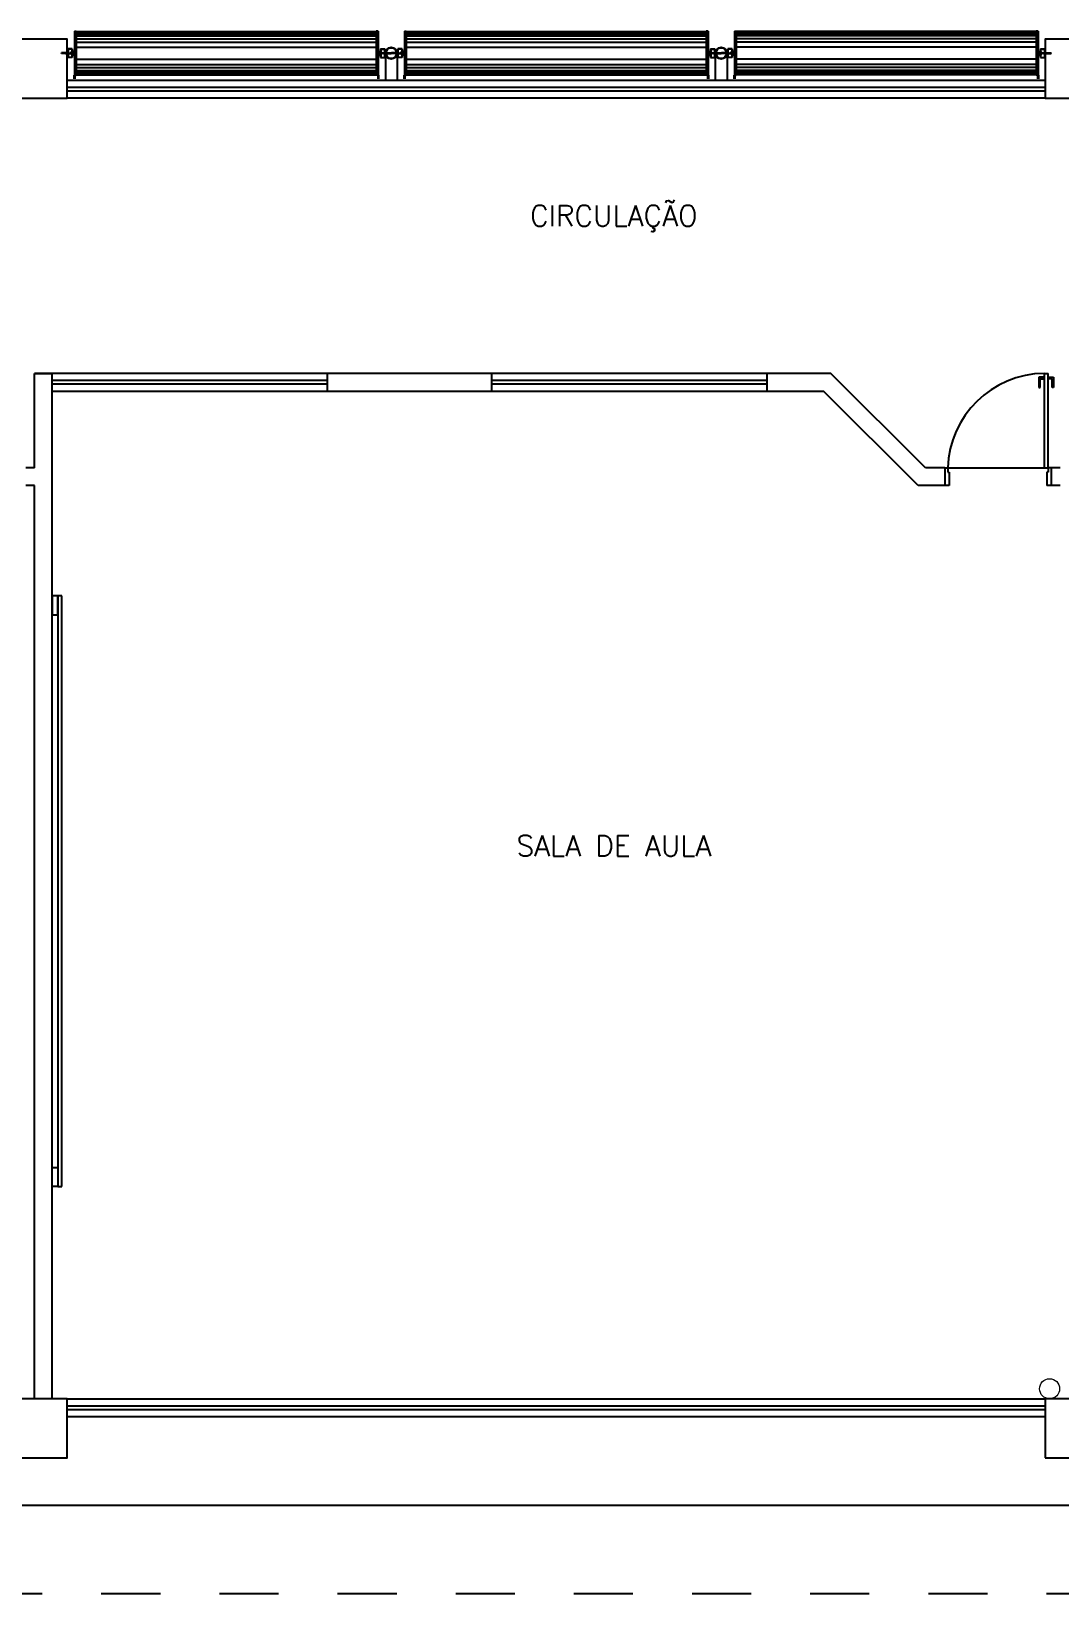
# Model space of a CAD drawing. Header units: millimetres. Extents: x -2485 to 3289, y -257 to 1952.
# Drawn here: x 7.082 to 8.823, y 36.214 to 38.86 of the extents above; entities that cross this region are included whole.
import ezdxf

# ---------------------------------------------------------------- set-up
doc = ezdxf.new("R2010")
doc.units = ezdxf.units.MM
doc.header["$LTSCALE"] = 0.3
doc.linetypes.add('CONTINUO', pattern=[0])
doc.linetypes.add('HIDDEN2', pattern=[0.1875, 0.125, -0.0625])
for name, color, linetype in [('PAREDE', 7, 'CONTINUO'), ('PILAR', 2, 'Continuous'), ('PROJEÇÃO', 11, 'HIDDEN2'), ('TEXTO', 3, 'Continuous')]:
    doc.layers.add(name, color=color, linetype=linetype)
doc.layers.add('prumada', color=9, linetype='Continuous', lineweight=15)
doc.styles.add('ROMANS', font='romans.shx', dxfattribs={"height": 0.03})

msp = doc.modelspace()

# ---------------------------------------------------------------- linework, layer by layer
at = {"layer": 'PAREDE'}
for p, q in [((7.154647, 38.859512), (7.154647, 38.779136)), ((7.154647, 38.859512), (7.157872, 38.859512)), ((7.157872, 38.859512), (7.157872, 38.78509)), ((7.157872, 38.859101), (7.665502, 38.859101)), ((7.665502, 38.859512), (7.665502, 38.78509)), ((7.668727, 38.859512), (7.665502, 38.859512)), ((7.668727, 38.859512), (7.668727, 38.779136)), ((7.713247, 38.859512), (7.713247, 38.779136)), ((7.713247, 38.859512), (7.716472, 38.859512)), ((7.716472, 38.859512), (7.716472, 38.78509)), ((7.716472, 38.859101), (8.224102, 38.859101)), ((8.224102, 38.859512), (8.224102, 38.78509)), ((8.227327, 38.859512), (8.224102, 38.859512)), ((8.227327, 38.859512), (8.227327, 38.779136)), ((8.271847, 38.859512), (8.271847, 38.779136)), ((8.271847, 38.859512), (8.275072, 38.859512)), ((8.275072, 38.859512), (8.275072, 38.78509)), ((8.782702, 38.859101), (8.275072, 38.859101)), ((8.782702, 38.859512), (8.782702, 38.78509)), ((8.785927, 38.859512), (8.782702, 38.859512)), ((8.785927, 38.859512), (8.785927, 38.779136)), ((7.157872, 38.857031), (7.665502, 38.857031)), ((7.157872, 38.854388), (7.665502, 38.854388)), ((7.157872, 38.851745), (7.665502, 38.851745)), ((7.157872, 38.84646), (7.665502, 38.84646)), ((7.157872, 38.841174), (7.665502, 38.841174)), ((7.157872, 38.832364), (7.665502, 38.832364)), ((7.716472, 38.857031), (8.224102, 38.857031)), ((7.716472, 38.854388), (8.224102, 38.854388)), ((7.716472, 38.851745), (8.224102, 38.851745)), ((7.716472, 38.84646), (8.224102, 38.84646)), ((7.716472, 38.841174), (8.224102, 38.841174)), ((7.716472, 38.832364), (8.224102, 38.832364)), ((8.782702, 38.857031), (8.275072, 38.857031)), ((8.782702, 38.854388), (8.275072, 38.854388)), ((8.782702, 38.851745), (8.275072, 38.851745)), ((8.782702, 38.84646), (8.275072, 38.84646)), ((8.782702, 38.841174), (8.275072, 38.841174)), ((8.782702, 38.832364), (8.275072, 38.832364)), ((7.134119, 38.822755), (7.132635, 38.822957)), ((7.132635, 38.821678), (7.132635, 38.822957)), ((7.134119, 38.82188), (7.132635, 38.821678)), ((7.134119, 38.822755), (7.134119, 38.82188)), ((7.139147, 38.822755), (7.134119, 38.822755)), ((7.139147, 38.82188), (7.134119, 38.82188)), ((7.134211, 38.822755), (7.134211, 38.82188)), ((7.142723, 38.822755), (7.13976, 38.822755)), ((7.142723, 38.82188), (7.13976, 38.82188)), ((7.143304, 38.829749), (7.143304, 38.814853)), ((7.150752, 38.829749), (7.143304, 38.829749)), ((7.150752, 38.814853), (7.143304, 38.814853)), ((7.150256, 38.829253), (7.143801, 38.829253)), ((7.143801, 38.829253), (7.143801, 38.815349)), ((7.143801, 38.82415), (7.144213, 38.82415)), ((7.143801, 38.820459), (7.143801, 38.82415)), ((7.143801, 38.820459), (7.14422, 38.820459)), ((7.150256, 38.815349), (7.143801, 38.815349)), ((7.144213, 38.820459), (7.144213, 38.82415)), ((7.144213, 38.823289), (7.145069, 38.823289)), ((7.144213, 38.82292), (7.145069, 38.82292)), ((7.144213, 38.821689), (7.145069, 38.821689)), ((7.144213, 38.82132), (7.145069, 38.82132)), ((7.145069, 38.82132), (7.145069, 38.823289)), ((7.145523, 38.822794), (7.145069, 38.821828)), ((7.145069, 38.822674), (7.145332, 38.822673)), ((7.145329, 38.822672), (7.145069, 38.822117)), ((7.145119, 38.821934), (7.145558, 38.821934)), ((7.145329, 38.822672), (7.145523, 38.822794)), ((7.145466, 38.822673), (7.145907, 38.822673)), ((7.145904, 38.822672), (7.145501, 38.821811)), ((7.145501, 38.821811), (7.145694, 38.821934)), ((7.146098, 38.822794), (7.145694, 38.821934)), ((7.145694, 38.821934), (7.146102, 38.821934)), ((7.145904, 38.822672), (7.146098, 38.822794)), ((7.146041, 38.822673), (7.146451, 38.822673)), ((7.146447, 38.82267), (7.146044, 38.82181)), ((7.146044, 38.82181), (7.146237, 38.821933)), ((7.146641, 38.822793), (7.146237, 38.821933)), ((7.146238, 38.821934), (7.146645, 38.821934)), ((7.146447, 38.82267), (7.146641, 38.822793)), ((7.146584, 38.822673), (7.146996, 38.822673)), ((7.14699, 38.822669), (7.146587, 38.821809)), ((7.146587, 38.821809), (7.14678, 38.821932)), ((7.147184, 38.822792), (7.14678, 38.821932)), ((7.146781, 38.821934), (7.147189, 38.821934)), ((7.14699, 38.822669), (7.147184, 38.822792)), ((7.147128, 38.822673), (7.147541, 38.822673)), ((7.147533, 38.822668), (7.14713, 38.821808)), ((7.14713, 38.821808), (7.147323, 38.821931)), ((7.147727, 38.822791), (7.147323, 38.821931)), ((7.147325, 38.821934), (7.147728, 38.821934)), ((7.147533, 38.822668), (7.147727, 38.822791)), ((7.148072, 38.822668), (7.147669, 38.821808)), ((7.147669, 38.821808), (7.147862, 38.821931)), ((7.147671, 38.822673), (7.14808, 38.822673)), ((7.148266, 38.822791), (7.147862, 38.821931)), ((7.147864, 38.821934), (7.148302, 38.821934)), ((7.148072, 38.822668), (7.148266, 38.822791)), ((7.14821, 38.822673), (7.148654, 38.822673)), ((7.148647, 38.822668), (7.148243, 38.821808)), ((7.148243, 38.821808), (7.148437, 38.821931)), ((7.14884, 38.822791), (7.148437, 38.821931)), ((7.148438, 38.821934), (7.149562, 38.821934)), ((7.1485, 38.824038), (7.1485, 38.820565)), ((7.154387, 38.824038), (7.1485, 38.824038)), ((7.154387, 38.820565), (7.1485, 38.820565)), ((7.148647, 38.822668), (7.14884, 38.822791)), ((7.148785, 38.822673), (7.149562, 38.822673)), ((7.149224, 38.824534), (7.149224, 38.820069)), ((7.15096, 38.824534), (7.149224, 38.824534)), ((7.15096, 38.820069), (7.149224, 38.820069)), ((7.149482, 38.821934), (7.149482, 38.822673)), ((7.149562, 38.821934), (7.149562, 38.822673)), ((7.150256, 38.829253), (7.150256, 38.815349)), ((7.150752, 38.829749), (7.150752, 38.814853)), ((7.153441, 38.825402), (7.15096, 38.825402)), ((7.15096, 38.825402), (7.15096, 38.8192)), ((7.153441, 38.8192), (7.15096, 38.8192)), ((7.153441, 38.825402), (7.153441, 38.8192)), ((7.154387, 38.82503), (7.153449, 38.82503)), ((7.153449, 38.82503), (7.153449, 38.819572)), ((7.153449, 38.824906), (7.154387, 38.824906)), ((7.153449, 38.824782), (7.154387, 38.824782)), ((7.153449, 38.824658), (7.154387, 38.824658)), ((7.153449, 38.824534), (7.154387, 38.824534)), ((7.153449, 38.824286), (7.154387, 38.824286)), ((7.153449, 38.824038), (7.154387, 38.824038)), ((7.153449, 38.823542), (7.154387, 38.823542)), ((7.153449, 38.821061), (7.154387, 38.821061)), ((7.153449, 38.820565), (7.154387, 38.820565)), ((7.153449, 38.820317), (7.154387, 38.820317)), ((7.153449, 38.820069), (7.154387, 38.820069)), ((7.153449, 38.819945), (7.154387, 38.819945)), ((7.153449, 38.81982), (7.154387, 38.81982)), ((7.153449, 38.819696), (7.154387, 38.819696)), ((7.154387, 38.819572), (7.153449, 38.819572)), ((7.154387, 38.82503), (7.154387, 38.819572)), ((7.157872, 38.812238), (7.665502, 38.812238)), ((7.668987, 38.82503), (7.669925, 38.82503)), ((7.668987, 38.82503), (7.668987, 38.819572)), ((7.669925, 38.824906), (7.668987, 38.824906)), ((7.669925, 38.824782), (7.668987, 38.824782)), ((7.669925, 38.824658), (7.668987, 38.824658)), ((7.669925, 38.824534), (7.668987, 38.824534)), ((7.669925, 38.824286), (7.668987, 38.824286)), ((7.669925, 38.824038), (7.668987, 38.824038)), ((7.668987, 38.824038), (7.674875, 38.824038)), ((7.669925, 38.823542), (7.668987, 38.823542)), ((7.669925, 38.821061), (7.668987, 38.821061)), ((7.669925, 38.820565), (7.668987, 38.820565)), ((7.668987, 38.820565), (7.674875, 38.820565)), ((7.669925, 38.820317), (7.668987, 38.820317)), ((7.669925, 38.820069), (7.668987, 38.820069)), ((7.669925, 38.819945), (7.668987, 38.819945)), ((7.669925, 38.81982), (7.668987, 38.81982)), ((7.669925, 38.819696), (7.668987, 38.819696)), ((7.668987, 38.819572), (7.669925, 38.819572)), ((7.669925, 38.82503), (7.669925, 38.819572)), ((7.669933, 38.825402), (7.672414, 38.825402)), ((7.669933, 38.825402), (7.669933, 38.8192)), ((7.669933, 38.8192), (7.672414, 38.8192)), ((7.672414, 38.825402), (7.672414, 38.8192)), ((7.672414, 38.824534), (7.674151, 38.824534)), ((7.672414, 38.820069), (7.674151, 38.820069)), ((7.672622, 38.829749), (7.672622, 38.814853)), ((7.672622, 38.829749), (7.68007, 38.829749)), ((7.672622, 38.814853), (7.68007, 38.814853)), ((7.673118, 38.829253), (7.679574, 38.829253)), ((7.673118, 38.829253), (7.673118, 38.815349)), ((7.673118, 38.815349), (7.679574, 38.815349)), ((7.673812, 38.821934), (7.673812, 38.822673)), ((7.674589, 38.822673), (7.673812, 38.822673)), ((7.674936, 38.821934), (7.673812, 38.821934)), ((7.673893, 38.821934), (7.673893, 38.822673)), ((7.674151, 38.824534), (7.674151, 38.820069)), ((7.674728, 38.822668), (7.674534, 38.822791)), ((7.674534, 38.822791), (7.674938, 38.821931)), ((7.675164, 38.822673), (7.67472, 38.822673)), ((7.674728, 38.822668), (7.675131, 38.821808)), ((7.674875, 38.824038), (7.674875, 38.820565)), ((7.675131, 38.821808), (7.674938, 38.821931)), ((7.675511, 38.821934), (7.675072, 38.821934)), ((7.675302, 38.822668), (7.675109, 38.822791)), ((7.675109, 38.822791), (7.675512, 38.821931)), ((7.675703, 38.822673), (7.675295, 38.822673)), ((7.675302, 38.822668), (7.675706, 38.821808)), ((7.675706, 38.821808), (7.675512, 38.821931)), ((7.67605, 38.821934), (7.675647, 38.821934)), ((7.675648, 38.822791), (7.676051, 38.821931)), ((7.675841, 38.822668), (7.675648, 38.822791)), ((7.676247, 38.822673), (7.675834, 38.822673)), ((7.675841, 38.822668), (7.676245, 38.821808)), ((7.676245, 38.821808), (7.676051, 38.821931)), ((7.676593, 38.821934), (7.676186, 38.821934)), ((7.676191, 38.822792), (7.676594, 38.821932)), ((7.676384, 38.822669), (7.676191, 38.822792)), ((7.67679, 38.822673), (7.676378, 38.822673)), ((7.676384, 38.822669), (7.676788, 38.821809)), ((7.676788, 38.821809), (7.676594, 38.821932)), ((7.677137, 38.821934), (7.676729, 38.821934)), ((7.676734, 38.822793), (7.677137, 38.821933)), ((7.676927, 38.82267), (7.676734, 38.822793)), ((7.677334, 38.822673), (7.676923, 38.822673)), ((7.676927, 38.82267), (7.677331, 38.82181)), ((7.677331, 38.82181), (7.677137, 38.821933)), ((7.67768, 38.821934), (7.677273, 38.821934)), ((7.677277, 38.822794), (7.67768, 38.821934)), ((7.67747, 38.822672), (7.677277, 38.822794)), ((7.677908, 38.822673), (7.677468, 38.822673)), ((7.67747, 38.822672), (7.677874, 38.821811)), ((7.677874, 38.821811), (7.67768, 38.821934)), ((7.678255, 38.821934), (7.677816, 38.821934)), ((7.678045, 38.822672), (7.677852, 38.822794)), ((7.677852, 38.822794), (7.678305, 38.821828)), ((7.678305, 38.822674), (7.678043, 38.822673)), ((7.678045, 38.822672), (7.678305, 38.822117)), ((7.679162, 38.823289), (7.678305, 38.823289)), ((7.678305, 38.82132), (7.678305, 38.823289)), ((7.679162, 38.82292), (7.678305, 38.82292)), ((7.679162, 38.821689), (7.678305, 38.821689)), ((7.679162, 38.82132), (7.678305, 38.82132)), ((7.679574, 38.820459), (7.679154, 38.820459)), ((7.679574, 38.82415), (7.679162, 38.82415)), ((7.679162, 38.820459), (7.679162, 38.82415)), ((7.679574, 38.829253), (7.679574, 38.815349)), ((7.679574, 38.820459), (7.679574, 38.82415)), ((7.68007, 38.829749), (7.68007, 38.814853)), ((7.680651, 38.822755), (7.683614, 38.822755)), ((7.680651, 38.82188), (7.683614, 38.82188)), ((7.680987, 38.822317), (7.680987, 38.776301)), ((7.684228, 38.822755), (7.689256, 38.822755)), ((7.684228, 38.82188), (7.689256, 38.82188)), ((7.689164, 38.822755), (7.689164, 38.82188)), ((7.689256, 38.822755), (7.69074, 38.822957)), ((7.689256, 38.822755), (7.689256, 38.82188)), ((7.689256, 38.82188), (7.69074, 38.821678)), ((7.69074, 38.821678), (7.69074, 38.822957)), ((7.692719, 38.822755), (7.691235, 38.822957)), ((7.691235, 38.821678), (7.691235, 38.822957)), ((7.692719, 38.82188), (7.691235, 38.821678)), ((7.692719, 38.822755), (7.692719, 38.82188)), ((7.697747, 38.822755), (7.692719, 38.822755)), ((7.697747, 38.82188), (7.692719, 38.82188)), ((7.692811, 38.822755), (7.692811, 38.82188)), ((7.701323, 38.822755), (7.69836, 38.822755)), ((7.701323, 38.82188), (7.69836, 38.82188)), ((7.700987, 38.822317), (7.700987, 38.776301)), ((7.701904, 38.829749), (7.701904, 38.814853)), ((7.709352, 38.829749), (7.701904, 38.829749)), ((7.709352, 38.814853), (7.701904, 38.814853)), ((7.708856, 38.829253), (7.702401, 38.829253)), ((7.702401, 38.829253), (7.702401, 38.815349)), ((7.702401, 38.82415), (7.702813, 38.82415)), ((7.702401, 38.820459), (7.702401, 38.82415)), ((7.702401, 38.820459), (7.70282, 38.820459)), ((7.708856, 38.815349), (7.702401, 38.815349)), ((7.702813, 38.820459), (7.702813, 38.82415)), ((7.702813, 38.823289), (7.703669, 38.823289)), ((7.702813, 38.82292), (7.703669, 38.82292)), ((7.702813, 38.821689), (7.703669, 38.821689)), ((7.702813, 38.82132), (7.703669, 38.82132)), ((7.703669, 38.82132), (7.703669, 38.823289)), ((7.704123, 38.822794), (7.703669, 38.821828)), ((7.703669, 38.822674), (7.703932, 38.822673)), ((7.703929, 38.822672), (7.703669, 38.822117)), ((7.703719, 38.821934), (7.704158, 38.821934)), ((7.703929, 38.822672), (7.704123, 38.822794)), ((7.704066, 38.822673), (7.704507, 38.822673)), ((7.704504, 38.822672), (7.704101, 38.821811)), ((7.704101, 38.821811), (7.704294, 38.821934)), ((7.704698, 38.822794), (7.704294, 38.821934)), ((7.704294, 38.821934), (7.704702, 38.821934)), ((7.704504, 38.822672), (7.704698, 38.822794)), ((7.704641, 38.822673), (7.705051, 38.822673)), ((7.705047, 38.82267), (7.704644, 38.82181)), ((7.704644, 38.82181), (7.704837, 38.821933)), ((7.705241, 38.822793), (7.704837, 38.821933)), ((7.704838, 38.821934), (7.705245, 38.821934)), ((7.705047, 38.82267), (7.705241, 38.822793)), ((7.705184, 38.822673), (7.705596, 38.822673)), ((7.70559, 38.822669), (7.705187, 38.821809)), ((7.705187, 38.821809), (7.70538, 38.821932)), ((7.705784, 38.822792), (7.70538, 38.821932)), ((7.705381, 38.821934), (7.705789, 38.821934)), ((7.70559, 38.822669), (7.705784, 38.822792)), ((7.705728, 38.822673), (7.706141, 38.822673)), ((7.706133, 38.822668), (7.70573, 38.821808)), ((7.70573, 38.821808), (7.705923, 38.821931)), ((7.706327, 38.822791), (7.705923, 38.821931)), ((7.705925, 38.821934), (7.706328, 38.821934)), ((7.706133, 38.822668), (7.706327, 38.822791)), ((7.706672, 38.822668), (7.706269, 38.821808)), ((7.706269, 38.821808), (7.706462, 38.821931)), ((7.706271, 38.822673), (7.70668, 38.822673)), ((7.706866, 38.822791), (7.706462, 38.821931)), ((7.706464, 38.821934), (7.706902, 38.821934)), ((7.706672, 38.822668), (7.706866, 38.822791)), ((7.70681, 38.822673), (7.707254, 38.822673)), ((7.707247, 38.822668), (7.706843, 38.821808)), ((7.706843, 38.821808), (7.707037, 38.821931)), ((7.70744, 38.822791), (7.707037, 38.821931)), ((7.707038, 38.821934), (7.708162, 38.821934)), ((7.7071, 38.824038), (7.7071, 38.820565)), ((7.712987, 38.824038), (7.7071, 38.824038)), ((7.712987, 38.820565), (7.7071, 38.820565)), ((7.707247, 38.822668), (7.70744, 38.822791)), ((7.707385, 38.822673), (7.708162, 38.822673)), ((7.707824, 38.824534), (7.707824, 38.820069)), ((7.70956, 38.824534), (7.707824, 38.824534)), ((7.70956, 38.820069), (7.707824, 38.820069)), ((7.708082, 38.821934), (7.708082, 38.822673)), ((7.708162, 38.821934), (7.708162, 38.822673)), ((7.708856, 38.829253), (7.708856, 38.815349)), ((7.709352, 38.829749), (7.709352, 38.814853)), ((7.712041, 38.825402), (7.70956, 38.825402)), ((7.70956, 38.825402), (7.70956, 38.8192)), ((7.712041, 38.8192), (7.70956, 38.8192)), ((7.712041, 38.825402), (7.712041, 38.8192)), ((7.712987, 38.82503), (7.712049, 38.82503)), ((7.712049, 38.82503), (7.712049, 38.819572)), ((7.712049, 38.824906), (7.712987, 38.824906)), ((7.712049, 38.824782), (7.712987, 38.824782)), ((7.712049, 38.824658), (7.712987, 38.824658)), ((7.712049, 38.824534), (7.712987, 38.824534)), ((7.712049, 38.824286), (7.712987, 38.824286)), ((7.712049, 38.824038), (7.712987, 38.824038)), ((7.712049, 38.823542), (7.712987, 38.823542)), ((7.712049, 38.821061), (7.712987, 38.821061)), ((7.712049, 38.820565), (7.712987, 38.820565)), ((7.712049, 38.820317), (7.712987, 38.820317)), ((7.712049, 38.820069), (7.712987, 38.820069)), ((7.712049, 38.819945), (7.712987, 38.819945)), ((7.712049, 38.81982), (7.712987, 38.81982)), ((7.712049, 38.819696), (7.712987, 38.819696)), ((7.712987, 38.819572), (7.712049, 38.819572)), ((7.712987, 38.82503), (7.712987, 38.819572)), ((7.716472, 38.812238), (8.224102, 38.812238)), ((8.227587, 38.82503), (8.228525, 38.82503)), ((8.227587, 38.82503), (8.227587, 38.819572)), ((8.228525, 38.824906), (8.227587, 38.824906)), ((8.228525, 38.824782), (8.227587, 38.824782)), ((8.228525, 38.824658), (8.227587, 38.824658)), ((8.228525, 38.824534), (8.227587, 38.824534)), ((8.228525, 38.824286), (8.227587, 38.824286)), ((8.228525, 38.824038), (8.227587, 38.824038)), ((8.227587, 38.824038), (8.233475, 38.824038)), ((8.228525, 38.823542), (8.227587, 38.823542)), ((8.228525, 38.821061), (8.227587, 38.821061)), ((8.228525, 38.820565), (8.227587, 38.820565)), ((8.227587, 38.820565), (8.233475, 38.820565)), ((8.228525, 38.820317), (8.227587, 38.820317)), ((8.228525, 38.820069), (8.227587, 38.820069)), ((8.228525, 38.819945), (8.227587, 38.819945)), ((8.228525, 38.81982), (8.227587, 38.81982)), ((8.228525, 38.819696), (8.227587, 38.819696)), ((8.227587, 38.819572), (8.228525, 38.819572)), ((8.228525, 38.82503), (8.228525, 38.819572)), ((8.228533, 38.825402), (8.231014, 38.825402)), ((8.228533, 38.825402), (8.228533, 38.8192)), ((8.228533, 38.8192), (8.231014, 38.8192)), ((8.231014, 38.825402), (8.231014, 38.8192)), ((8.231014, 38.824534), (8.232751, 38.824534)), ((8.231014, 38.820069), (8.232751, 38.820069)), ((8.231222, 38.829749), (8.231222, 38.814853)), ((8.231222, 38.829749), (8.23867, 38.829749)), ((8.231222, 38.814853), (8.23867, 38.814853)), ((8.231718, 38.829253), (8.238174, 38.829253)), ((8.231718, 38.829253), (8.231718, 38.815349)), ((8.231718, 38.815349), (8.238174, 38.815349)), ((8.232412, 38.821934), (8.232412, 38.822673)), ((8.233189, 38.822673), (8.232412, 38.822673)), ((8.233536, 38.821934), (8.232412, 38.821934)), ((8.232493, 38.821934), (8.232493, 38.822673)), ((8.232751, 38.824534), (8.232751, 38.820069)), ((8.233328, 38.822668), (8.233134, 38.822791)), ((8.233134, 38.822791), (8.233538, 38.821931)), ((8.233764, 38.822673), (8.23332, 38.822673)), ((8.233328, 38.822668), (8.233731, 38.821808)), ((8.233475, 38.824038), (8.233475, 38.820565)), ((8.233731, 38.821808), (8.233538, 38.821931)), ((8.234111, 38.821934), (8.233672, 38.821934)), ((8.233902, 38.822668), (8.233709, 38.822791)), ((8.233709, 38.822791), (8.234112, 38.821931)), ((8.234303, 38.822673), (8.233895, 38.822673)), ((8.233902, 38.822668), (8.234306, 38.821808)), ((8.234306, 38.821808), (8.234112, 38.821931)), ((8.23465, 38.821934), (8.234247, 38.821934)), ((8.234248, 38.822791), (8.234651, 38.821931)), ((8.234441, 38.822668), (8.234248, 38.822791)), ((8.234847, 38.822673), (8.234434, 38.822673)), ((8.234441, 38.822668), (8.234845, 38.821808)), ((8.234845, 38.821808), (8.234651, 38.821931)), ((8.235193, 38.821934), (8.234786, 38.821934)), ((8.234791, 38.822792), (8.235194, 38.821932)), ((8.234984, 38.822669), (8.234791, 38.822792)), ((8.23539, 38.822673), (8.234978, 38.822673)), ((8.234984, 38.822669), (8.235388, 38.821809)), ((8.235388, 38.821809), (8.235194, 38.821932)), ((8.235737, 38.821934), (8.235329, 38.821934)), ((8.235334, 38.822793), (8.235737, 38.821933)), ((8.235527, 38.82267), (8.235334, 38.822793)), ((8.235934, 38.822673), (8.235523, 38.822673)), ((8.235527, 38.82267), (8.235931, 38.82181)), ((8.235931, 38.82181), (8.235737, 38.821933)), ((8.23628, 38.821934), (8.235873, 38.821934)), ((8.235877, 38.822794), (8.23628, 38.821934)), ((8.23607, 38.822672), (8.235877, 38.822794)), ((8.236508, 38.822673), (8.236068, 38.822673)), ((8.23607, 38.822672), (8.236474, 38.821811)), ((8.236474, 38.821811), (8.23628, 38.821934)), ((8.236855, 38.821934), (8.236416, 38.821934)), ((8.236645, 38.822672), (8.236452, 38.822794)), ((8.236452, 38.822794), (8.236905, 38.821828)), ((8.236905, 38.822674), (8.236643, 38.822673)), ((8.236645, 38.822672), (8.236905, 38.822117)), ((8.237762, 38.823289), (8.236905, 38.823289)), ((8.236905, 38.82132), (8.236905, 38.823289)), ((8.237762, 38.82292), (8.236905, 38.82292)), ((8.237762, 38.821689), (8.236905, 38.821689)), ((8.237762, 38.82132), (8.236905, 38.82132)), ((8.238174, 38.820459), (8.237754, 38.820459)), ((8.238174, 38.82415), (8.237762, 38.82415)), ((8.237762, 38.820459), (8.237762, 38.82415)), ((8.238174, 38.829253), (8.238174, 38.815349)), ((8.238174, 38.820459), (8.238174, 38.82415)), ((8.23867, 38.829749), (8.23867, 38.814853)), ((8.239251, 38.822755), (8.242214, 38.822755)), ((8.239251, 38.82188), (8.242214, 38.82188)), ((8.239587, 38.822317), (8.239587, 38.776301)), ((8.242828, 38.822755), (8.247856, 38.822755)), ((8.242828, 38.82188), (8.247856, 38.82188)), ((8.247764, 38.822755), (8.247764, 38.82188)), ((8.247856, 38.822755), (8.24934, 38.822957)), ((8.247856, 38.822755), (8.247856, 38.82188)), ((8.247856, 38.82188), (8.24934, 38.821678)), ((8.24934, 38.821678), (8.24934, 38.822957)), ((8.251319, 38.822755), (8.249835, 38.822957)), ((8.249835, 38.821678), (8.249835, 38.822957)), ((8.251319, 38.82188), (8.249835, 38.821678)), ((8.251319, 38.822755), (8.251319, 38.82188)), ((8.256347, 38.822755), (8.251319, 38.822755)), ((8.256347, 38.82188), (8.251319, 38.82188)), ((8.251411, 38.822755), (8.251411, 38.82188)), ((8.259923, 38.822755), (8.25696, 38.822755)), ((8.259923, 38.82188), (8.25696, 38.82188)), ((8.259587, 38.822317), (8.259587, 38.776301)), ((8.260504, 38.829749), (8.260504, 38.814853)), ((8.267952, 38.829749), (8.260504, 38.829749)), ((8.267952, 38.814853), (8.260504, 38.814853)), ((8.267456, 38.829253), (8.261001, 38.829253)), ((8.261001, 38.829253), (8.261001, 38.815349)), ((8.261001, 38.82415), (8.261413, 38.82415)), ((8.261001, 38.820459), (8.261001, 38.82415)), ((8.261001, 38.820459), (8.26142, 38.820459)), ((8.267456, 38.815349), (8.261001, 38.815349)), ((8.261413, 38.820459), (8.261413, 38.82415)), ((8.261413, 38.823289), (8.262269, 38.823289)), ((8.261413, 38.82292), (8.262269, 38.82292)), ((8.261413, 38.821689), (8.262269, 38.821689)), ((8.261413, 38.82132), (8.262269, 38.82132)), ((8.262269, 38.82132), (8.262269, 38.823289)), ((8.262723, 38.822794), (8.262269, 38.821828)), ((8.262269, 38.822674), (8.262532, 38.822673)), ((8.262529, 38.822672), (8.262269, 38.822117)), ((8.262319, 38.821934), (8.262758, 38.821934)), ((8.262529, 38.822672), (8.262723, 38.822794)), ((8.262666, 38.822673), (8.263107, 38.822673)), ((8.263104, 38.822672), (8.262701, 38.821811)), ((8.262701, 38.821811), (8.262894, 38.821934)), ((8.263298, 38.822794), (8.262894, 38.821934)), ((8.262894, 38.821934), (8.263302, 38.821934)), ((8.263104, 38.822672), (8.263298, 38.822794)), ((8.263241, 38.822673), (8.263651, 38.822673)), ((8.263647, 38.82267), (8.263244, 38.82181)), ((8.263244, 38.82181), (8.263437, 38.821933)), ((8.263841, 38.822793), (8.263437, 38.821933)), ((8.263438, 38.821934), (8.263845, 38.821934)), ((8.263647, 38.82267), (8.263841, 38.822793)), ((8.263784, 38.822673), (8.264196, 38.822673)), ((8.26419, 38.822669), (8.263787, 38.821809)), ((8.263787, 38.821809), (8.26398, 38.821932)), ((8.264384, 38.822792), (8.26398, 38.821932)), ((8.263981, 38.821934), (8.264389, 38.821934)), ((8.26419, 38.822669), (8.264384, 38.822792)), ((8.264328, 38.822673), (8.264741, 38.822673)), ((8.264733, 38.822668), (8.26433, 38.821808)), ((8.26433, 38.821808), (8.264523, 38.821931)), ((8.264927, 38.822791), (8.264523, 38.821931)), ((8.264525, 38.821934), (8.264928, 38.821934)), ((8.264733, 38.822668), (8.264927, 38.822791)), ((8.265272, 38.822668), (8.264869, 38.821808)), ((8.264869, 38.821808), (8.265062, 38.821931)), ((8.264871, 38.822673), (8.26528, 38.822673)), ((8.265466, 38.822791), (8.265062, 38.821931)), ((8.265064, 38.821934), (8.265502, 38.821934)), ((8.265272, 38.822668), (8.265466, 38.822791)), ((8.26541, 38.822673), (8.265854, 38.822673)), ((8.265847, 38.822668), (8.265443, 38.821808)), ((8.265443, 38.821808), (8.265637, 38.821931)), ((8.26604, 38.822791), (8.265637, 38.821931)), ((8.265638, 38.821934), (8.266762, 38.821934)), ((8.2657, 38.824038), (8.2657, 38.820565)), ((8.271587, 38.824038), (8.2657, 38.824038)), ((8.271587, 38.820565), (8.2657, 38.820565)), ((8.265847, 38.822668), (8.26604, 38.822791)), ((8.265985, 38.822673), (8.266762, 38.822673)), ((8.266424, 38.824534), (8.266424, 38.820069)), ((8.26816, 38.824534), (8.266424, 38.824534)), ((8.26816, 38.820069), (8.266424, 38.820069)), ((8.266682, 38.821934), (8.266682, 38.822673)), ((8.266762, 38.821934), (8.266762, 38.822673)), ((8.267456, 38.829253), (8.267456, 38.815349)), ((8.267952, 38.829749), (8.267952, 38.814853)), ((8.270641, 38.825402), (8.26816, 38.825402)), ((8.26816, 38.825402), (8.26816, 38.8192)), ((8.270641, 38.8192), (8.26816, 38.8192)), ((8.270641, 38.825402), (8.270641, 38.8192)), ((8.271587, 38.82503), (8.270649, 38.82503)), ((8.270649, 38.82503), (8.270649, 38.819572)), ((8.270649, 38.824906), (8.271587, 38.824906)), ((8.270649, 38.824782), (8.271587, 38.824782)), ((8.270649, 38.824658), (8.271587, 38.824658)), ((8.270649, 38.824534), (8.271587, 38.824534)), ((8.270649, 38.824286), (8.271587, 38.824286)), ((8.270649, 38.824038), (8.271587, 38.824038)), ((8.270649, 38.823542), (8.271587, 38.823542)), ((8.270649, 38.821061), (8.271587, 38.821061)), ((8.270649, 38.820565), (8.271587, 38.820565)), ((8.270649, 38.820317), (8.271587, 38.820317)), ((8.270649, 38.820069), (8.271587, 38.820069)), ((8.270649, 38.819945), (8.271587, 38.819945)), ((8.270649, 38.81982), (8.271587, 38.81982)), ((8.270649, 38.819696), (8.271587, 38.819696)), ((8.271587, 38.819572), (8.270649, 38.819572)), ((8.271587, 38.82503), (8.271587, 38.819572)), ((8.782702, 38.812238), (8.275072, 38.812238)), ((8.786187, 38.82503), (8.787125, 38.82503)), ((8.786187, 38.82503), (8.786187, 38.819572)), ((8.787125, 38.824906), (8.786187, 38.824906)), ((8.787125, 38.824782), (8.786187, 38.824782)), ((8.787125, 38.824658), (8.786187, 38.824658)), ((8.787125, 38.824534), (8.786187, 38.824534)), ((8.787125, 38.824286), (8.786187, 38.824286)), ((8.787125, 38.824038), (8.786187, 38.824038)), ((8.786187, 38.824038), (8.792075, 38.824038)), ((8.787125, 38.823542), (8.786187, 38.823542)), ((8.787125, 38.821061), (8.786187, 38.821061)), ((8.787125, 38.820565), (8.786187, 38.820565)), ((8.786187, 38.820565), (8.792075, 38.820565)), ((8.787125, 38.820317), (8.786187, 38.820317)), ((8.787125, 38.820069), (8.786187, 38.820069)), ((8.787125, 38.819945), (8.786187, 38.819945)), ((8.787125, 38.81982), (8.786187, 38.81982)), ((8.787125, 38.819696), (8.786187, 38.819696)), ((8.786187, 38.819572), (8.787125, 38.819572)), ((8.787125, 38.82503), (8.787125, 38.819572)), ((8.787133, 38.825402), (8.789614, 38.825402)), ((8.787133, 38.825402), (8.787133, 38.8192)), ((8.787133, 38.8192), (8.789614, 38.8192)), ((8.789614, 38.825402), (8.789614, 38.8192)), ((8.789614, 38.824534), (8.791351, 38.824534)), ((8.789614, 38.820069), (8.791351, 38.820069)), ((8.789822, 38.829749), (8.789822, 38.814853)), ((8.789822, 38.829749), (8.79727, 38.829749)), ((8.789822, 38.814853), (8.79727, 38.814853)), ((8.790318, 38.829253), (8.796774, 38.829253)), ((8.790318, 38.829253), (8.790318, 38.815349)), ((8.790318, 38.815349), (8.796774, 38.815349)), ((8.791012, 38.821934), (8.791012, 38.822673)), ((8.791789, 38.822673), (8.791012, 38.822673)), ((8.792136, 38.821934), (8.791012, 38.821934)), ((8.791093, 38.821934), (8.791093, 38.822673)), ((8.791351, 38.824534), (8.791351, 38.820069)), ((8.791928, 38.822668), (8.791734, 38.822791)), ((8.791734, 38.822791), (8.792138, 38.821931)), ((8.792364, 38.822673), (8.79192, 38.822673)), ((8.791928, 38.822668), (8.792331, 38.821808)), ((8.792075, 38.824038), (8.792075, 38.820565)), ((8.792331, 38.821808), (8.792138, 38.821931)), ((8.792711, 38.821934), (8.792272, 38.821934)), ((8.792502, 38.822668), (8.792309, 38.822791)), ((8.792309, 38.822791), (8.792712, 38.821931)), ((8.792903, 38.822673), (8.792495, 38.822673)), ((8.792502, 38.822668), (8.792906, 38.821808)), ((8.792906, 38.821808), (8.792712, 38.821931)), ((8.79325, 38.821934), (8.792847, 38.821934)), ((8.792848, 38.822791), (8.793251, 38.821931)), ((8.793041, 38.822668), (8.792848, 38.822791)), ((8.793447, 38.822673), (8.793034, 38.822673)), ((8.793041, 38.822668), (8.793445, 38.821808)), ((8.793445, 38.821808), (8.793251, 38.821931)), ((8.793793, 38.821934), (8.793386, 38.821934)), ((8.793391, 38.822792), (8.793794, 38.821932)), ((8.793584, 38.822669), (8.793391, 38.822792)), ((8.79399, 38.822673), (8.793578, 38.822673)), ((8.793584, 38.822669), (8.793988, 38.821809)), ((8.793988, 38.821809), (8.793794, 38.821932)), ((8.794337, 38.821934), (8.793929, 38.821934)), ((8.793934, 38.822793), (8.794337, 38.821933)), ((8.794127, 38.82267), (8.793934, 38.822793)), ((8.794534, 38.822673), (8.794123, 38.822673)), ((8.794127, 38.82267), (8.794531, 38.82181)), ((8.794531, 38.82181), (8.794337, 38.821933)), ((8.79488, 38.821934), (8.794473, 38.821934)), ((8.794477, 38.822794), (8.79488, 38.821934)), ((8.79467, 38.822672), (8.794477, 38.822794)), ((8.795108, 38.822673), (8.794668, 38.822673)), ((8.79467, 38.822672), (8.795074, 38.821811)), ((8.795074, 38.821811), (8.79488, 38.821934)), ((8.795455, 38.821934), (8.795016, 38.821934)), ((8.795245, 38.822672), (8.795052, 38.822794)), ((8.795052, 38.822794), (8.795505, 38.821828)), ((8.795505, 38.822674), (8.795243, 38.822673)), ((8.795245, 38.822672), (8.795505, 38.822117)), ((8.796362, 38.823289), (8.795505, 38.823289)), ((8.795505, 38.82132), (8.795505, 38.823289)), ((8.796362, 38.82292), (8.795505, 38.82292)), ((8.796362, 38.821689), (8.795505, 38.821689)), ((8.796362, 38.82132), (8.795505, 38.82132)), ((8.796774, 38.820459), (8.796354, 38.820459)), ((8.796774, 38.82415), (8.796362, 38.82415)), ((8.796362, 38.820459), (8.796362, 38.82415)), ((8.796774, 38.829253), (8.796774, 38.815349)), ((8.796774, 38.820459), (8.796774, 38.82415)), ((8.79727, 38.829749), (8.79727, 38.814853)), ((8.797851, 38.822755), (8.800814, 38.822755)), ((8.797851, 38.82188), (8.800814, 38.82188)), ((8.801428, 38.822755), (8.806456, 38.822755)), ((8.801428, 38.82188), (8.806456, 38.82188)), ((8.806364, 38.822755), (8.806364, 38.82188)), ((8.806456, 38.822755), (8.80794, 38.822957)), ((8.806456, 38.822755), (8.806456, 38.82188)), ((8.806456, 38.82188), (8.80794, 38.821678)), ((8.80794, 38.821678), (8.80794, 38.822957)), ((7.153903, 38.78509), (7.153903, 38.779136)), ((7.154647, 38.78509), (7.153903, 38.78509)), ((7.155392, 38.804936), (7.154647, 38.804936)), ((7.154647, 38.78509), (7.157872, 38.78509)), ((7.155392, 38.804936), (7.155392, 38.779136)), ((7.157872, 38.803429), (7.665502, 38.803429)), ((7.157872, 38.798143), (7.665502, 38.798143)), ((7.157872, 38.792857), (7.665502, 38.792857)), ((7.157872, 38.790214), (7.665502, 38.790214)), ((7.157872, 38.787571), (7.665502, 38.787571)), ((7.157872, 38.785487), (7.665502, 38.785487)), ((7.668727, 38.78509), (7.665502, 38.78509)), ((7.667983, 38.804936), (7.667983, 38.779136)), ((7.668727, 38.78509), (7.669471, 38.78509)), ((7.669471, 38.78509), (7.669471, 38.779136)), ((7.712503, 38.78509), (7.712503, 38.779136)), ((7.713247, 38.78509), (7.712503, 38.78509)), ((7.713992, 38.804936), (7.713247, 38.804936)), ((7.713247, 38.78509), (7.716472, 38.78509)), ((7.713992, 38.804936), (7.713992, 38.779136)), ((7.716472, 38.803429), (8.224102, 38.803429)), ((7.716472, 38.798143), (8.224102, 38.798143)), ((7.716472, 38.792857), (8.224102, 38.792857)), ((7.716472, 38.790214), (8.224102, 38.790214)), ((7.716472, 38.787571), (8.224102, 38.787571)), ((7.716472, 38.785487), (8.224102, 38.785487)), ((8.227327, 38.78509), (8.224102, 38.78509)), ((8.226583, 38.804936), (8.227327, 38.804936)), ((8.226583, 38.804936), (8.226583, 38.779136)), ((8.227327, 38.78509), (8.228071, 38.78509)), ((8.228071, 38.78509), (8.228071, 38.779136)), ((8.271103, 38.78509), (8.271103, 38.779136)), ((8.271847, 38.78509), (8.271103, 38.78509)), ((8.272592, 38.804936), (8.271847, 38.804936)), ((8.271847, 38.78509), (8.275072, 38.78509)), ((8.272592, 38.804936), (8.272592, 38.779136)), ((8.782702, 38.803429), (8.275072, 38.803429)), ((8.782702, 38.798143), (8.275072, 38.798143)), ((8.782702, 38.792857), (8.275072, 38.792857)), ((8.782702, 38.790214), (8.275072, 38.790214)), ((8.782702, 38.787571), (8.275072, 38.787571)), ((8.782702, 38.785487), (8.275072, 38.785487)), ((8.785927, 38.78509), (8.782702, 38.78509)), ((8.785183, 38.804936), (8.785927, 38.804936)), ((8.785183, 38.804936), (8.785183, 38.779136)), ((8.785927, 38.78509), (8.786671, 38.78509)), ((8.786671, 38.78509), (8.786671, 38.779136)), ((8.798187, 38.776301), (7.142187, 38.776301)), ((8.798187, 38.764301), (7.142187, 38.764301)), ((8.798187, 38.758301), (7.142187, 38.758301)), ((8.798187, 38.746301), (7.142187, 38.746301)), ((7.087187, 38.120301), (7.087187, 38.280301)), ((7.087187, 38.280301), (7.117187, 38.280301)), ((7.087187, 38.280301), (7.117187, 38.280301)), ((7.117187, 38.280301), (7.087187, 38.280301)), ((7.087187, 38.120301), (7.087187, 38.280301)), ((7.087187, 38.280301), (7.117187, 38.280301)), ((7.087187, 38.120301), (7.087187, 38.280301)), ((7.087187, 38.280301), (7.117187, 38.280301)), ((7.117187, 38.280301), (7.087187, 38.280301)), ((7.087187, 38.280301), (7.117187, 38.280301)), ((7.117187, 36.544301), (7.117187, 38.280301)), ((8.435187, 38.280301), (7.117187, 38.280301)), ((7.583187, 38.250301), (7.583187, 38.280301)), ((7.861187, 38.250301), (7.861187, 38.280301)), ((8.327187, 38.250301), (8.327187, 38.280301)), ((8.595187, 38.120301), (8.435187, 38.280301)), ((8.796187, 38.280301), (8.796187, 38.120301)), ((8.796187, 38.280301), (8.803187, 38.280301)), ((8.803187, 38.120301), (8.803187, 38.280301)), ((7.087187, 38.120301), (7.087187, 38.253301)), ((7.087187, 38.120301), (7.087187, 38.250301)), ((7.583187, 38.268301), (7.117187, 38.268301)), ((7.583187, 38.262301), (7.117187, 38.262301)), ((7.117187, 38.250301), (8.422761, 38.250301)), ((8.327187, 38.268301), (7.861187, 38.268301)), ((8.327187, 38.262301), (7.861187, 38.262301)), ((8.582761, 38.090301), (8.422761, 38.250301)), ((8.796187, 38.273719), (8.787437, 38.273719)), ((8.787437, 38.273719), (8.787437, 38.256219)), ((8.787437, 38.256219), (8.789625, 38.256219)), ((8.789625, 38.256219), (8.789625, 38.270919)), ((8.789625, 38.270919), (8.796187, 38.270919)), ((8.803187, 38.273719), (8.811937, 38.273719)), ((8.80975, 38.270919), (8.803187, 38.270919)), ((8.80975, 38.256219), (8.80975, 38.270919)), ((8.811937, 38.256219), (8.80975, 38.256219)), ((8.811937, 38.273719), (8.811937, 38.256219)), ((7.087187, 38.120301), (7.072187, 38.120301)), ((8.628187, 38.120301), (8.595187, 38.120301)), ((8.628187, 38.120301), (8.628187, 38.090301)), ((8.628187, 38.120301), (8.633187, 38.120301)), ((8.633187, 38.120301), (8.633187, 38.113301)), ((8.633187, 38.120301), (8.796187, 38.120301)), ((8.796187, 38.120301), (8.803187, 38.120301)), ((8.808187, 38.120301), (8.803187, 38.120301)), ((8.803187, 38.120301), (8.803187, 38.113301)), ((8.823187, 38.120301), (8.808187, 38.120301)), ((8.808187, 38.120301), (8.808187, 38.090301)), ((8.633187, 38.113301), (8.635687, 38.113301)), ((8.635687, 38.113301), (8.635687, 38.090301)), ((8.803187, 38.113301), (8.800687, 38.113301)), ((8.800687, 38.113301), (8.800687, 38.090301)), ((7.087187, 38.090301), (7.072187, 38.090301)), ((7.087187, 36.544301), (7.087187, 38.090301)), ((8.628187, 38.090301), (8.582761, 38.090301)), ((8.635687, 38.090301), (8.628187, 38.090301)), ((8.808187, 38.090301), (8.800687, 38.090301)), ((8.823187, 38.090301), (8.808187, 38.090301)), ((7.126482, 37.90369), (7.117187, 37.90369)), ((7.117187, 37.90369), (7.117187, 37.871591)), ((7.133482, 37.90369), (7.126482, 37.90369)), ((7.126482, 37.90369), (7.126482, 36.90369)), ((7.126482, 37.871591), (7.126482, 37.90369)), ((7.133482, 36.90369), (7.133482, 37.90369)), ((7.117187, 37.871591), (7.126482, 37.871591)), ((7.117187, 36.90369), (7.117187, 36.935789)), ((7.117187, 36.935789), (7.126482, 36.935789)), ((7.126482, 36.935789), (7.126482, 36.90369)), ((7.126482, 36.90369), (7.117187, 36.90369)), ((7.126482, 36.90369), (7.133482, 36.90369)), ((7.142187, 36.544301), (8.798187, 36.544301)), ((7.142187, 36.532301), (8.798187, 36.532301)), ((7.142187, 36.526301), (8.798187, 36.526301)), ((7.142187, 36.514301), (8.798187, 36.514301)), ((3.670187, 36.364296), (12.270187, 36.364301))]:
    msp.add_line(p, q, dxfattribs=at)
for centre, radius in [((7.690987, 38.822317), 0.01), ((8.249587, 38.822317), 0.01), ((8.249587, 38.822317), 0.01), ((7.690987, 38.822317), 0.009), ((8.249587, 38.822317), 0.009)]:
    msp.add_circle(centre, radius, dxfattribs=at)
for centre, radius, start, end in [((7.139162, 38.822123), 0.000244, 114.587816, 266.350102), ((7.138952, 38.822581), 0.000261, 294.587816, 41.785808), ((7.139955, 38.822581), 0.000261, 138.214192, 245.412184), ((7.139745, 38.822123), 0.000244, 273.649898, 65.412184), ((7.144885, 38.823104), 0.000185, 271.525508, 88.474492), ((7.143926, 38.822304), 0.001143, 327.45179, 32.54821), ((7.144887, 38.821505), 0.000185, 270.926586, 89.073414), ((7.678488, 38.821505), 0.000185, 90.926586, 269.073414), ((7.67849, 38.823104), 0.000185, 91.525508, 268.474492), ((7.679448, 38.822304), 0.001143, 147.45179, 212.54821), ((7.68363, 38.822123), 0.000244, 114.587816, 266.350102), ((7.68342, 38.822581), 0.000261, 294.587816, 41.785808), ((7.684422, 38.822581), 0.000261, 138.214192, 245.412184), ((7.684212, 38.822123), 0.000244, 273.649898, 65.412184), ((7.697762, 38.822123), 0.000244, 114.587816, 266.350102), ((7.697552, 38.822581), 0.000261, 294.587816, 41.785808), ((7.698555, 38.822581), 0.000261, 138.214192, 245.412184), ((7.698345, 38.822123), 0.000244, 273.649898, 65.412184), ((7.703485, 38.823104), 0.000185, 271.525508, 88.474492), ((7.702526, 38.822304), 0.001143, 327.45179, 32.54821), ((7.703487, 38.821505), 0.000185, 270.926586, 89.073414), ((8.237088, 38.821505), 0.000185, 90.926586, 269.073414), ((8.23709, 38.823104), 0.000185, 91.525508, 268.474492), ((8.238048, 38.822304), 0.001143, 147.45179, 212.54821), ((8.24223, 38.822123), 0.000244, 114.587816, 266.350102), ((8.24202, 38.822581), 0.000261, 294.587816, 41.785808), ((8.243022, 38.822581), 0.000261, 138.214192, 245.412184), ((8.242812, 38.822123), 0.000244, 273.649898, 65.412184), ((8.256362, 38.822123), 0.000244, 114.587816, 266.350102), ((8.256152, 38.822581), 0.000261, 294.587816, 41.785808), ((8.257155, 38.822581), 0.000261, 138.214192, 245.412184), ((8.256945, 38.822123), 0.000244, 273.649898, 65.412184), ((8.262085, 38.823104), 0.000185, 271.525508, 88.474492), ((8.261126, 38.822304), 0.001143, 327.45179, 32.54821), ((8.262087, 38.821505), 0.000185, 270.926586, 89.073414), ((8.795688, 38.821505), 0.000185, 90.926586, 269.073414), ((8.79569, 38.823104), 0.000185, 91.525508, 268.474492), ((8.796648, 38.822304), 0.001143, 147.45179, 212.54821), ((8.80083, 38.822123), 0.000244, 114.587816, 266.350102), ((8.80062, 38.822581), 0.000261, 294.587816, 41.785808), ((8.801622, 38.822581), 0.000261, 138.214192, 245.412184), ((8.801412, 38.822123), 0.000244, 273.649898, 65.412184), ((8.798217, 38.115205), 0.165108, 90.704342, 178.231371)]:
    msp.add_arc(centre, radius, start, end, dxfattribs=at)
at = {"layer": 'PILAR'}
for points in [[(7.062187, 38.746301), (7.142187, 38.746301), (7.142187, 38.846301), (7.062187, 38.846301)], [(8.798187, 38.746301), (8.878187, 38.746301), (8.878187, 38.846301), (8.798187, 38.846301)], [(7.062187, 36.444301), (7.142187, 36.444301), (7.142187, 36.544301), (7.062187, 36.544301)], [(8.798187, 36.444301), (8.878187, 36.444301), (8.878187, 36.544301), (8.798187, 36.544301)]]:
    msp.add_lwpolyline(points, close=True, dxfattribs=at)
at = {"layer": 'PROJEÇÃO'}
msp.add_line((12.500187, 36.214301), (3.645187, 36.214301), dxfattribs=at)
at = {"layer": 'prumada'}
msp.add_circle((8.805462, 36.561355), 0.01698, dxfattribs=at)

# ---------------------------------------------------------------- texts
at = {"layer": 'TEXTO', "char_height": 0.035, "width": 1, "attachment_point": 5, "style": 'ROMANS'}
for s, insert in [('{\\Fromans.shx|c0;CIRCULAÇÃO}', (8.067805, 38.542286)), ('{\\Fromans.shx|c0;SALA DE AULA}', (8.067805, 37.480535))]:
    msp.add_mtext(s, dxfattribs=dict(at, insert=insert))

doc.saveas('drawing.dxf')
